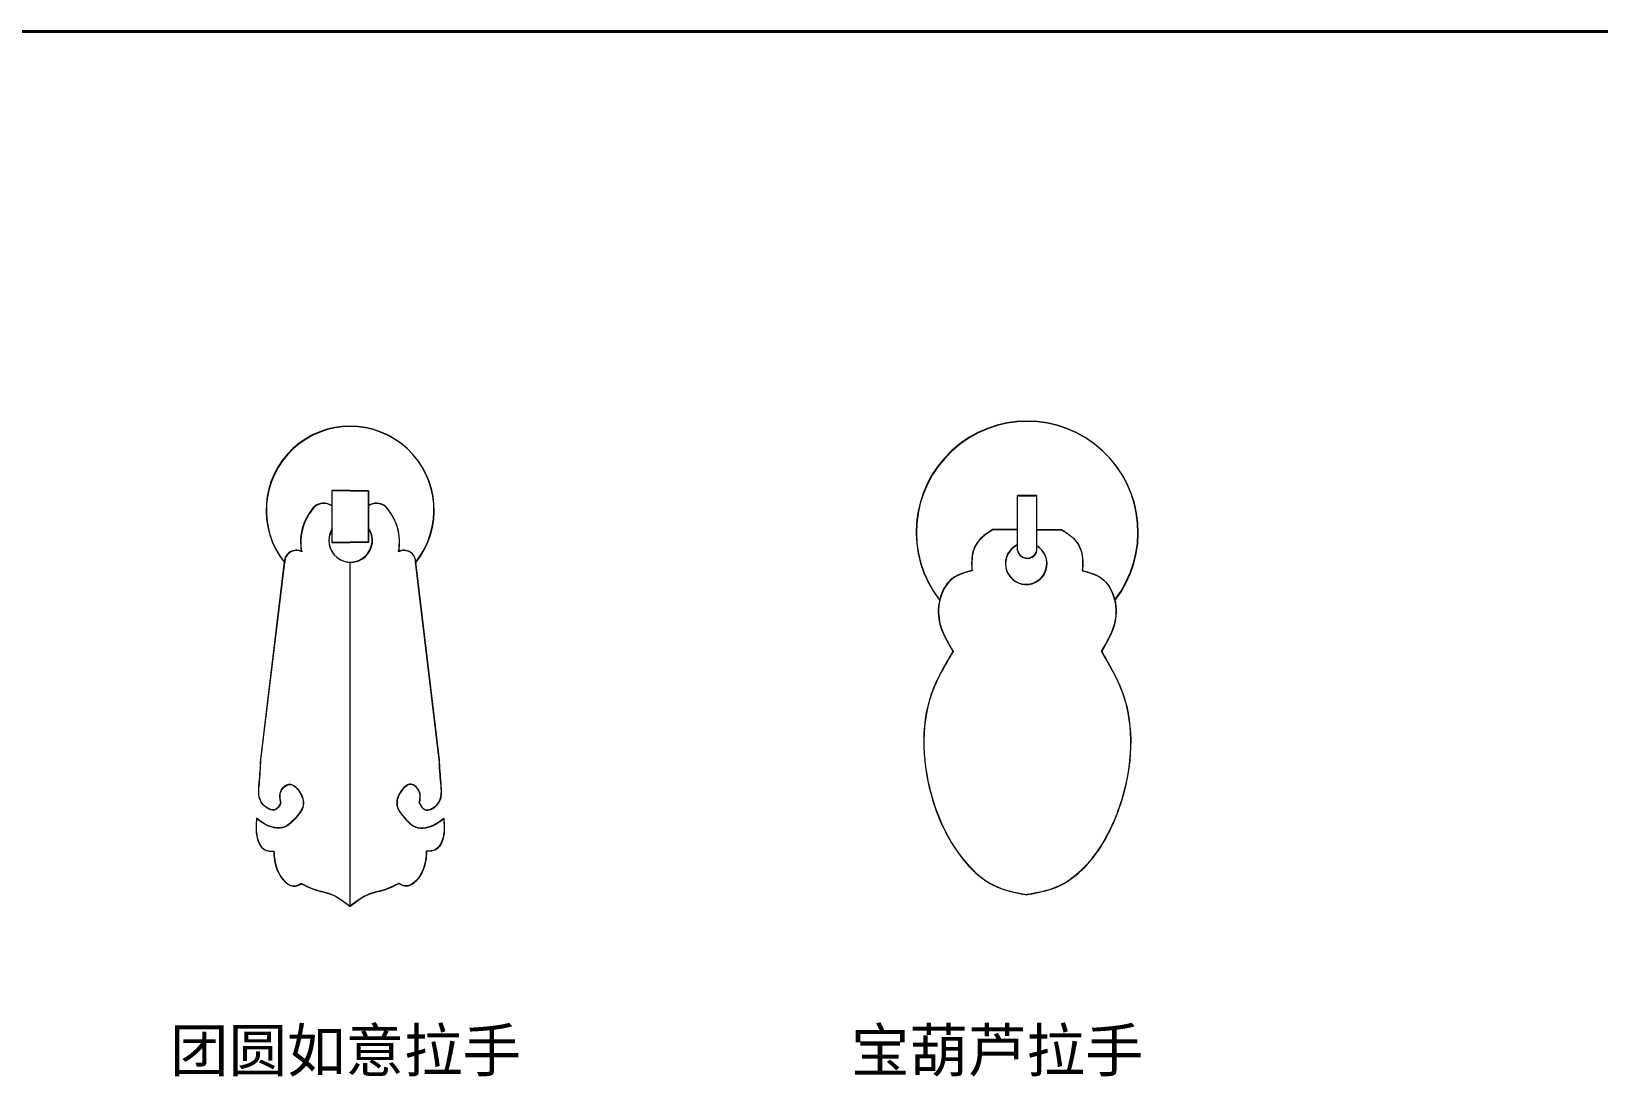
# Model space of a CAD drawing. Header units: millimetres. Extents: x -51923 to -51163, y -26833 to -26390.
# Drawn here: x -51526.2 to -51416.6, y -26462.7 to -26389.6 of the extents above; entities that cross this region are included whole.
import ezdxf

# ---------------------------------------------------------------- set-up
doc = ezdxf.new("R2010")
doc.units = ezdxf.units.MM
doc.header["$LTSCALE"] = 0.35
doc.styles.add('样式 1', font='simhei.ttf')

msp = doc.modelspace()

# ---------------------------------------------------------------- linework, layer by layer
at = {"lineweight": 40, "ltscale": 3}
msp.add_line((-51163.64, -26389.6), (-51923.06, -26389.6), dxfattribs=at)
at = {"lineweight": 13}
for p, q in [((-51505.2, -26421.73), (-51505.2, -26425.34)), ((-51503.92, -26421.73), (-51505.2, -26421.73)), ((-51505.18, -26421.74), (-51505.18, -26425.35)), ((-51503.9, -26421.74), (-51505.18, -26421.74)), ((-51503.92, -26421.73), (-51502.64, -26421.73)), ((-51503.9, -26421.74), (-51502.63, -26421.74)), ((-51502.64, -26421.73), (-51502.64, -26425.34)), ((-51502.63, -26421.74), (-51502.63, -26425.35)), ((-51457.22, -26422.08), (-51455.87, -26422.08)), ((-51455.87, -26422.08), (-51457.22, -26422.08)), ((-51457.22, -26425.92), (-51457.22, -26422.08)), ((-51457.21, -26422.09), (-51455.86, -26422.09)), ((-51455.86, -26422.09), (-51457.21, -26422.09)), ((-51457.21, -26425.93), (-51457.21, -26422.09)), ((-51455.87, -26425.92), (-51455.87, -26422.08)), ((-51455.87, -26425.92), (-51455.87, -26422.08)), ((-51455.86, -26425.93), (-51455.86, -26422.09)), ((-51455.86, -26425.93), (-51455.86, -26422.09)), ((-51457.22, -26424.46), (-51458.96, -26424.46)), ((-51457.21, -26424.48), (-51458.95, -26424.48)), ((-51455.87, -26424.46), (-51454.13, -26424.46)), ((-51455.86, -26424.48), (-51454.12, -26424.48)), ((-51505.2, -26425.34), (-51503.92, -26425.34)), ((-51505.18, -26425.35), (-51503.9, -26425.35)), ((-51502.64, -26425.34), (-51503.92, -26425.34)), ((-51502.63, -26425.35), (-51503.9, -26425.35)), ((-51510.16, -26440.55), (-51508.51, -26426.72)), ((-51510.15, -26440.57), (-51508.49, -26426.74)), ((-51503.92, -26450.81), (-51503.92, -26426.74)), ((-51503.9, -26450.83), (-51503.9, -26426.75)), ((-51497.68, -26440.55), (-51499.33, -26426.72)), ((-51497.66, -26440.57), (-51499.32, -26426.74))]:
    msp.add_line(p, q, dxfattribs=at)
for centre, radius, start, end in [((-51503.92, -26423.09), 5.87, 321.3479, 218.6521), ((-51503.9, -26423.11), 5.87, 321.3479, 218.6521), ((-51456.55, -26424.63), 7.76, 322.0785, 217.9215), ((-51456.53, -26424.65), 7.76, 322.0785, 217.9215), ((-51505.76, -26423.62), 1.01, 56.3681, 130.6515), ((-51505.74, -26423.64), 1.01, 56.3681, 130.6515), ((-51502.08, -26423.62), 1.01, 49.3485, 123.6319), ((-51502.07, -26423.64), 1.01, 49.3485, 123.6319), ((-51503.76, -26425.31), 3.62, 137.2447, 190.822), ((-51503.74, -26425.33), 3.62, 137.2447, 190.822), ((-51504.08, -26425.31), 3.62, 349.178, 42.7553), ((-51504.07, -26425.33), 3.62, 349.178, 42.7553), ((-51503.89, -26425.21), 1.52, 149.0731, 35.1953), ((-51503.87, -26425.23), 1.52, 149.0731, 35.1953), ((-51507.69, -26426.72), 0.818, 62.9338, 180.0909), ((-51507.67, -26426.74), 0.818, 62.9338, 180.0909), ((-51500.15, -26426.72), 0.818, 359.9091, 117.0662), ((-51500.14, -26426.74), 0.818, 359.9091, 117.0662), ((-51456.62, -26426.83), 1.45, 114.5637, 59.1557), ((-51456.6, -26426.85), 1.45, 114.5637, 59.1557), ((-51456.55, -26425.76), 0.692, 192.8732, 347.1268), ((-51456.53, -26425.78), 0.692, 192.8732, 347.1268)]:
    msp.add_arc(centre, radius, start, end, dxfattribs=at)
for points in [[(-51458.96, -26424.46), (-51459.88, -26425.17), (-51460.32, -26425.95), (-51460.41, -26427.33)], [(-51458.95, -26424.48), (-51459.87, -26425.18), (-51460.31, -26425.97), (-51460.4, -26427.34)], [(-51454.13, -26424.46), (-51453.21, -26425.17), (-51452.77, -26425.95), (-51452.69, -26427.33)], [(-51454.12, -26424.48), (-51453.2, -26425.18), (-51452.76, -26425.97), (-51452.67, -26427.34)], [(-51460.41, -26427.33), (-51461.75, -26427.85), (-51462.6, -26429.14), (-51462.69, -26430.89), (-51461.72, -26432.99)], [(-51460.4, -26427.34), (-51461.74, -26427.87), (-51462.59, -26429.15), (-51462.67, -26430.9), (-51461.71, -26433)], [(-51452.69, -26427.33), (-51451.34, -26427.85), (-51450.5, -26429.14), (-51450.41, -26430.89), (-51451.37, -26432.99)], [(-51452.67, -26427.34), (-51451.33, -26427.87), (-51450.48, -26429.15), (-51450.39, -26430.9), (-51451.36, -26433)], [(-51508.77, -26443.58), (-51509.13, -26444.03), (-51510.03, -26443.66), (-51510.27, -26442.18), (-51510.16, -26440.55)], [(-51508.75, -26443.6), (-51509.12, -26444.05), (-51510.02, -26443.68), (-51510.26, -26442.2), (-51510.15, -26440.57)], [(-51499.07, -26443.58), (-51498.71, -26444.03), (-51497.8, -26443.66), (-51497.57, -26442.18), (-51497.68, -26440.55)], [(-51499.06, -26443.6), (-51498.69, -26444.05), (-51497.79, -26443.68), (-51497.55, -26442.2), (-51497.66, -26440.57)], [(-51508.77, -26443.58), (-51508.75, -26442.75), (-51508.19, -26442.27), (-51507.44, -26442.83), (-51507.2, -26443.74), (-51507.8, -26444.69), (-51508.51, -26445.25), (-51509.9, -26445.05), (-51510.46, -26444.65)], [(-51508.75, -26443.6), (-51508.74, -26442.76), (-51508.18, -26442.29), (-51507.42, -26442.84), (-51507.19, -26443.76), (-51507.78, -26444.71), (-51508.5, -26445.27), (-51509.89, -26445.07), (-51510.45, -26444.67)], [(-51499.07, -26443.58), (-51499.09, -26442.75), (-51499.64, -26442.27), (-51500.4, -26442.83), (-51500.64, -26443.74), (-51500.04, -26444.69), (-51499.33, -26445.25), (-51497.93, -26445.05), (-51497.38, -26444.65)], [(-51499.06, -26443.6), (-51499.07, -26442.76), (-51499.63, -26442.29), (-51500.38, -26442.84), (-51500.62, -26443.76), (-51500.03, -26444.71), (-51499.31, -26445.27), (-51497.92, -26445.07), (-51497.36, -26444.67)], [(-51510.46, -26444.65), (-51510.42, -26445.99), (-51509.9, -26446.84), (-51509.26, -26446.95)], [(-51510.45, -26444.67), (-51510.41, -26446.01), (-51509.88, -26446.86), (-51509.24, -26446.96)], [(-51497.38, -26444.65), (-51497.41, -26445.99), (-51497.94, -26446.84), (-51498.58, -26446.95)], [(-51497.36, -26444.67), (-51497.4, -26446.01), (-51497.93, -26446.86), (-51498.56, -26446.96)], [(-51509.26, -26446.95), (-51509.03, -26448.23), (-51507.74, -26449.38), (-51507.32, -26449.2)], [(-51509.24, -26446.96), (-51509.01, -26448.25), (-51507.73, -26449.4), (-51507.3, -26449.22)], [(-51498.58, -26446.95), (-51498.81, -26448.23), (-51500.1, -26449.38), (-51500.52, -26449.2)], [(-51498.56, -26446.96), (-51498.8, -26448.25), (-51500.08, -26449.4), (-51500.5, -26449.22)], [(-51507.33, -26449.21), (-51506.45, -26449.61), (-51505.23, -26449.97), (-51503.92, -26450.81)], [(-51507.31, -26449.22), (-51506.43, -26449.63), (-51505.21, -26449.99), (-51503.9, -26450.83)], [(-51500.51, -26449.21), (-51501.39, -26449.61), (-51502.61, -26449.97), (-51503.92, -26450.81)], [(-51500.5, -26449.22), (-51501.38, -26449.63), (-51502.6, -26449.99), (-51503.9, -26450.83)]]:
    msp.add_spline(points, degree=3, dxfattribs=at)
for points in [[(-51461.74, -26432.97), (-51462.3, -26433.93), (-51464.15, -26437.06), (-51463.78, -26442.44), (-51461.73, -26446.91), (-51459.33, -26449.44), (-51457.4, -26449.86), (-51456.55, -26449.98)], [(-51461.72, -26432.98), (-51462.29, -26433.95), (-51464.14, -26437.08), (-51463.77, -26442.45), (-51461.72, -26446.92), (-51459.32, -26449.45), (-51457.39, -26449.88), (-51456.53, -26450)], [(-51451.36, -26432.97), (-51450.79, -26433.93), (-51448.95, -26437.06), (-51449.31, -26442.44), (-51451.36, -26446.91), (-51453.76, -26449.44), (-51455.69, -26449.86), (-51456.55, -26449.98)], [(-51451.34, -26432.98), (-51450.78, -26433.95), (-51448.93, -26437.08), (-51449.3, -26442.45), (-51451.35, -26446.92), (-51453.75, -26449.45), (-51455.68, -26449.88), (-51456.53, -26450)]]:
    msp.add_open_spline(points, degree=3, knots=[0, 0, 0, 0, 196.664781, 640.466277, 875.23861, 1075.005696, 1225.440839, 1225.440839, 1225.440839, 1225.440839], dxfattribs=at)

# ---------------------------------------------------------------- texts
at = {"lineweight": 13, "char_height": 3, "width": 203.6821, "attachment_point": 1, "style": '样式 1'}
for s, insert in [('{\\fSimSun|b0|i0|c134|p2;\\C0;团圆如意拉手}', (-51516.51, -26459.39)), ('{\\fSimSun|b0|i0|c134|p2;\\C0;宝葫芦拉手}', (-51468.87, -26459.39))]:
    msp.add_mtext(s, dxfattribs=dict(at, insert=insert))

doc.saveas('drawing.dxf')
